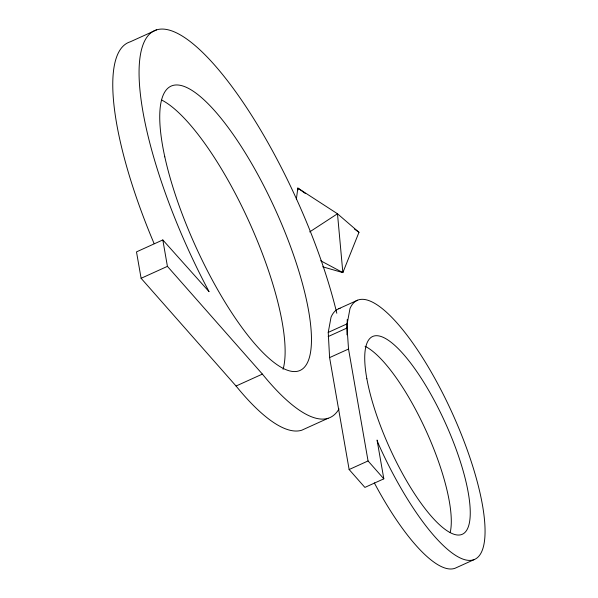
<?xml version="1.0" encoding="UTF-8"?>
<svg xmlns="http://www.w3.org/2000/svg" width="598" height="598" viewBox="0 0 598 598"><rect width="100%" height="100%" fill="white"/><g stroke="black" fill="none" stroke-linecap="round" stroke-linejoin="round"><path stroke-width="0.9" d="M377.054 440.031L383.826 478.834L364.892 487.415L349.135 469.535L329.595 357.611L328.235 332.398L331.045 317.172A142.204 39.984 65.6 0 1 340.142 308.276M346.96 334.828L347.244 319.444M296.361 199.171L297.834 188.056L337.481 213.77L358.979 232.308L342.856 272.606L322.718 266.813M309.659 231.927L337.481 213.77L342.856 272.606L320.7 260.765M156.534 29.9L130.222 41.83A212.41 59.718 65.6 0 0 154.142 243.663M336.801 313.24A212.41 59.718 65.6 0 0 166.259 29.429A212.41 59.718 65.6 0 0 209.076 291.682L162.813 239.94L136.494 251.878L141.106 278.302L236.068 386.024A212.41 59.718 65.6 0 0 301.781 430.209L328.093 418.279M141.106 278.302L167.425 266.364L262.387 374.094A212.41 59.718 65.6 0 0 339.029 408.89M338.618 308.785L357.552 300.203M328.235 332.398L347.169 323.81M328.153 336.569L347.087 327.981M236.068 386.024L262.387 374.094M329.595 357.611L348.529 349.03L346.9 325.245L349.98 308.59A142.204 39.984 65.6 0 1 442.184 392.228A142.204 39.984 65.6 0 1 477.339 557.687A142.204 39.984 65.6 0 1 379.005 445.204L377.174 440.696M349.135 469.535L368.062 460.953L383.826 478.834M474.341 559.519L455.407 568.1A142.204 39.984 65.6 0 1 374.311 482.863M305.384 193.52L297.834 188.056L298.185 189.88M354.45 229.027L358.979 232.308M348.529 349.03L368.062 460.953M162.813 239.94L167.425 266.364M161.856 100.128A156.1 43.886 65.6 0 1 249.829 223.36A156.1 43.886 65.6 0 1 283.071 369.302M365.042 346.279A108.567 30.52 65.6 0 1 425.851 430.268A108.567 30.52 65.6 0 1 450.182 532.541M164.801 156.855A156.1 43.886 65.6 0 0 294.575 371.575A156.1 43.886 65.6 0 0 247.385 156.347A156.1 43.886 65.6 0 0 164.801 156.855M366.858 378.788A108.567 30.52 65.6 0 0 455.646 534.724A108.567 30.52 65.6 0 0 429.925 392.587A108.567 30.52 65.6 0 0 366.858 378.788"/></g></svg>
